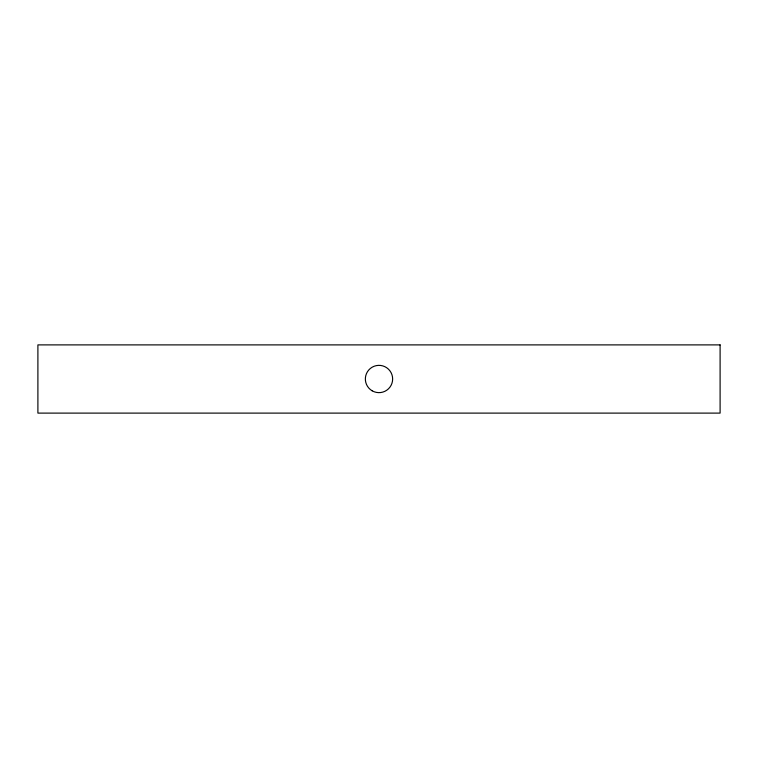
<?xml version="1.0" encoding="UTF-8"?>
<svg xmlns="http://www.w3.org/2000/svg" width="758" height="758" viewBox="0 0 758 758"><rect width="100%" height="100%" fill="white"/><g stroke="black" fill="none" stroke-linecap="round" stroke-linejoin="round"><path stroke-width="1.14" d="M720.1 344.89L37.9 344.89L37.9 413.11L720.1 413.11L720.1 344.89M372.178 390.815A13.644 13.644 0 0 0 392.644 379A13.644 13.644 0 0 0 372.178 367.185A13.644 13.644 0 0 0 372.178 390.815"/></g></svg>
